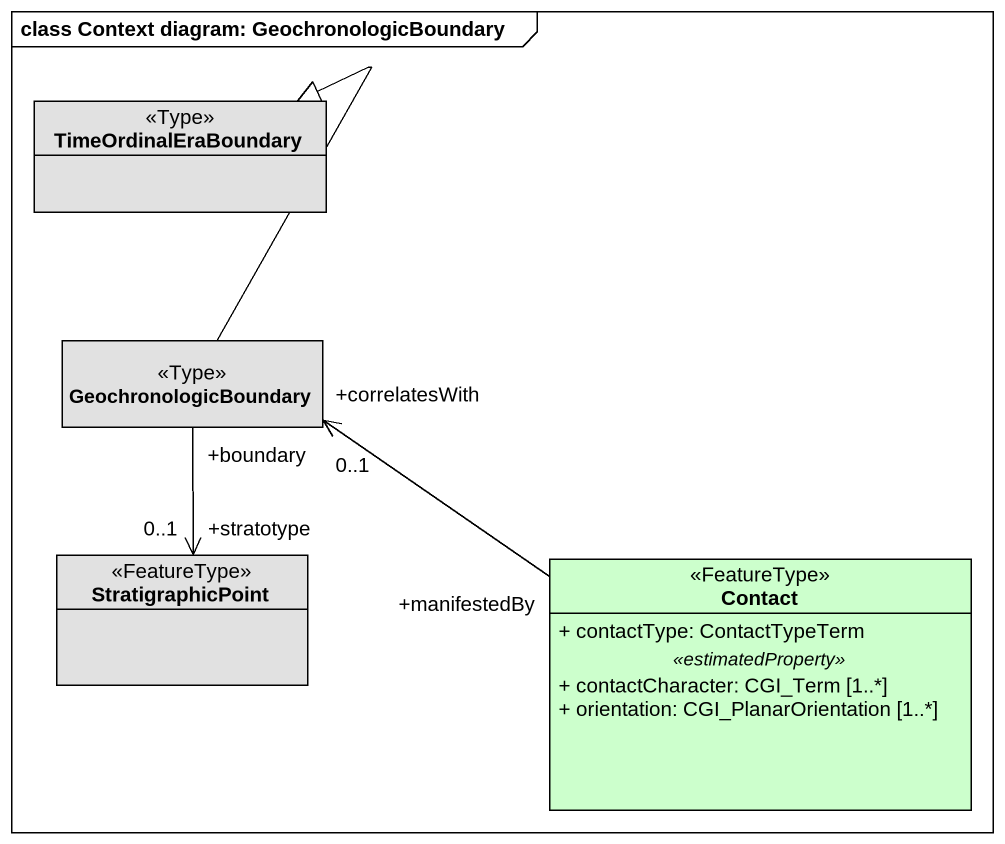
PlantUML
@startuml
mainframe class Context diagram: GeochronologicBoundary
hide circle
hide empty members
skinparam classAttributeIconSize 0
class TimeOrdinalEraBoundary <<Type>> #E1E1E1
class GeochronologicBoundary <<Type>> #E1E1E1
class StratigraphicPoint <<FeatureType>> #E1E1E1
class Contact <<FeatureType>> #CCFFCC {
  + contactType: ContactTypeTerm
  .. <<estimatedProperty>> ..
  + contactCharacter: CGI_Term [1..*]
  + orientation: CGI_PlanarOrientation [1..*]
}
GeochronologicBoundary -up-|> TimeOrdinalEraBoundary
GeochronologicBoundary "+boundary" --> "+stratotype\n0..1" StratigraphicPoint
Contact "+manifestedBy" -left-> "+correlatesWith\n0..1" GeochronologicBoundary
@enduml
